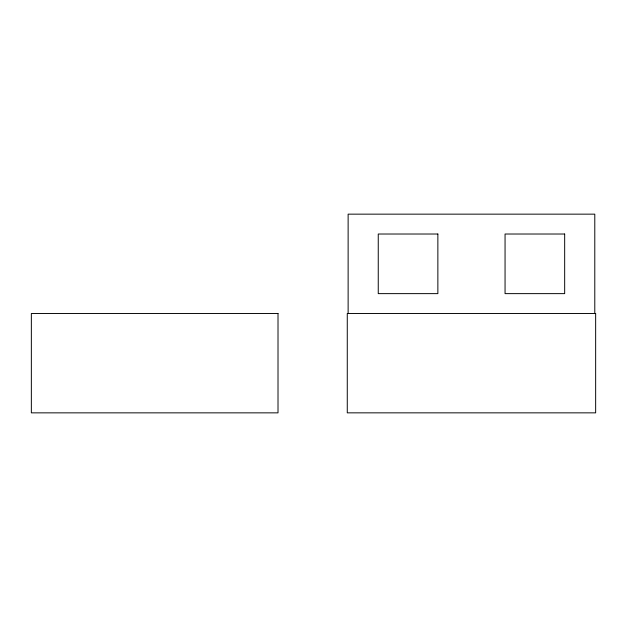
<?xml version="1.0" encoding="UTF-8"?>
<svg xmlns="http://www.w3.org/2000/svg" width="627" height="627" viewBox="0 0 627 627"><rect width="100%" height="100%" fill="white"/><g stroke="black" fill="none" stroke-linecap="round" stroke-linejoin="round"><path stroke-width="0.94" d="M594.788 313.5L594.788 214.152L348.126 214.152L348.126 313.5M437.865 234.02L378.253 234.02L378.253 293.632L437.865 293.632L437.865 234.02M564.668 234.02L505.056 234.02L505.056 293.632L564.668 293.632L564.668 234.02M278.012 313.5L31.35 313.5L31.35 412.856L278.012 412.856L278.012 313.5M595.65 313.5L347.272 313.5L347.272 412.848L595.65 412.856L595.65 313.5"/></g></svg>
